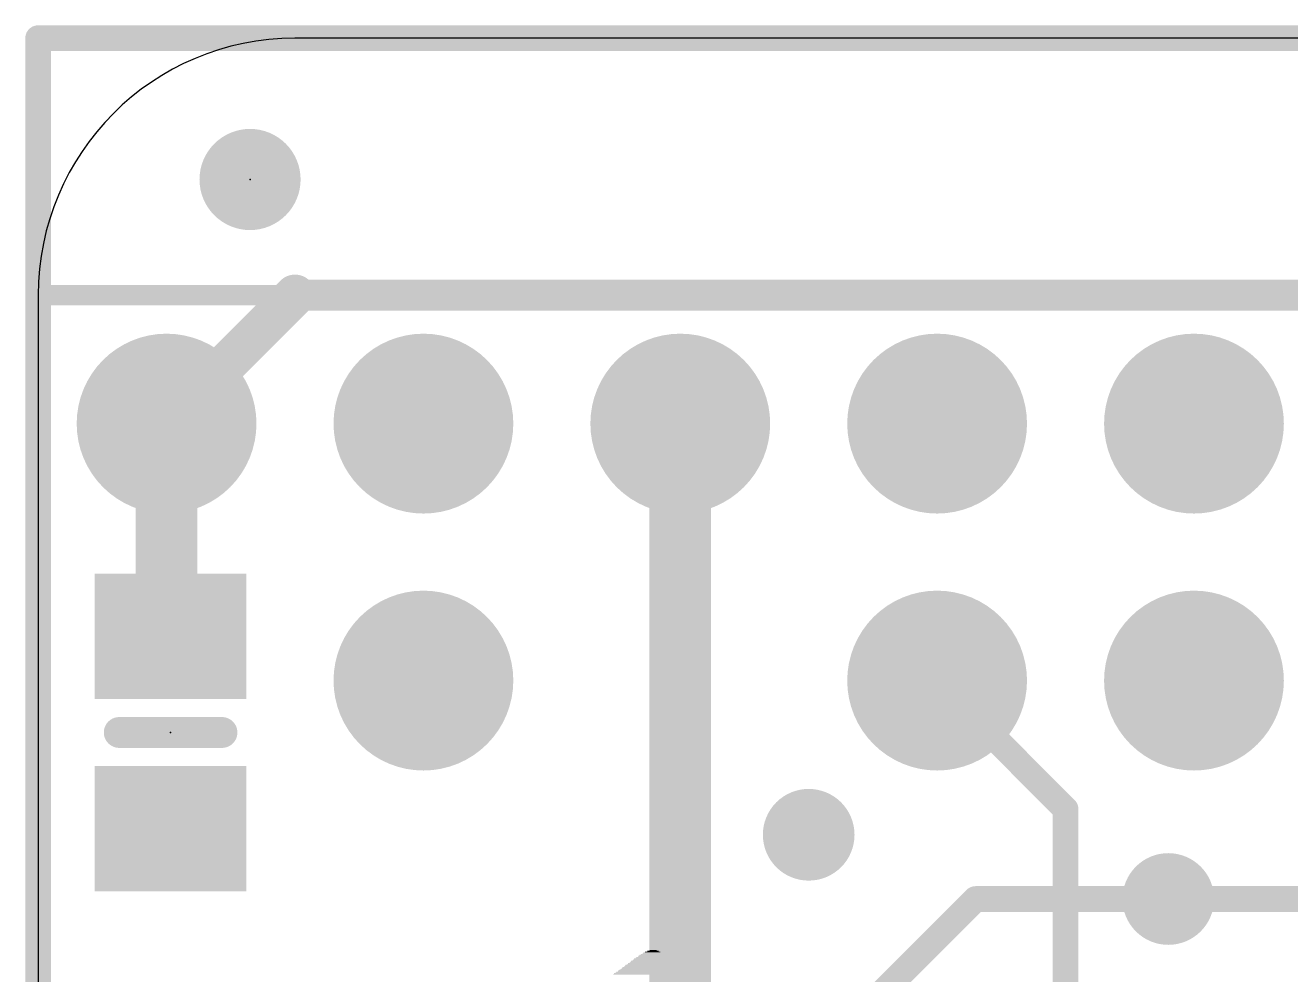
# Model space of a CAD drawing. Extents: x -0.1 to 50.9, y -0.1 to 23.
# Drawn here: x -0.13 to 12.39, y 13.6 to 22.99 of the extents above; entities that cross this region are included whole.
import ezdxf

# ---------------------------------------------------------------- set-up
doc = ezdxf.new("R2010")
doc.units = 0
for name, color, linetype in [('1', 12, 'CONTINUOUS'), ('16', 132, 'CONTINUOUS'), ('17', 110, 'CONTINUOUS'), ('18', 110, 'CONTINUOUS'), ('20', 53, 'CONTINUOUS'), ('21', 40, 'CONTINUOUS'), ('22', 6, 'CONTINUOUS'), ('23', 40, 'CONTINUOUS')]:
    doc.layers.add(name, color=color, linetype=linetype)

# ---------------------------------------------------------------- blocks, each defined once
blk = doc.blocks.new('RECT')
blk.add_solid([(-0.5, -0.5), (0.5, -0.5), (-0.5, 0.5), (0.5, 0.5)])
blk = doc.blocks.new('ROUNDP')
at = {"const_width": 0.5}
blk.add_lwpolyline([(0, -0.25, 1), (0, 0.25, 1), (0, -0.25)], format="xyb", dxfattribs=at)
blk = doc.blocks.new('PIE')
at = {"const_width": 0.5}
blk.add_lwpolyline([(0, -0.25, 1), (0, 0.25, 1), (0, -0.25)], format="xyb", dxfattribs=at)
blk = doc.blocks.new('ROUNDV')
at = {"const_width": 0.5}
blk.add_lwpolyline([(0, -0.25, 1), (0, 0.25, 1), (0, -0.25)], format="xyb", dxfattribs=at)

msp = doc.modelspace()

# ---------------------------------------------------------------- linework, layer by layer
at = {"layer": '1'}
for points, const_width in [([(0, 22.86), (0, 0)], 0.254), ([(50.8, 22.86), (0, 22.86)], 0.254), ([(1.27, 19.05), (1.27, 16.987)], 0.6096), ([(6.238, 18.938), (6.35, 19.05)], 0.6096), ([(1.27, 16.987), (1.31, 16.947)], 0.254), ([(9.271, 14.351), (2.54, 7.62)], 0.254), ([(11.176, 14.351), (9.271, 14.351)], 0.254)]:
    msp.add_lwpolyline(points, dxfattribs=dict(at, const_width=const_width))
for points, const_width in [([(0.0635, 22.86, 1), (-0.0635, 22.86)], 0.127), ([(0, 22.9235, 1), (0, 22.7965)], 0.127), ([(1.4224, 19.05, 1), (1.1176, 19.05)], 0.3048), ([(6.4578, 18.9422, 1), (6.2422, 19.1578)], 0.3048), ([(6.1302, 19.0458, 1), (6.3458, 18.8302)], 0.3048), ([(1.1176, 16.987, 1), (1.4224, 16.987)], 0.3048), ([(1.3149, 17.0319, 1), (1.2251, 16.9421)], 0.127), ([(1.2651, 16.9021, 1), (1.3549, 16.9919)], 0.127), ([(9.271, 14.4145, 1), (9.271, 14.2875)], 0.127), ([(9.3159, 14.3061, 1), (9.2261, 14.3959)], 0.127), ([(11.176, 14.2875, 1), (11.176, 14.4145)], 0.127)]:
    msp.add_lwpolyline(points, format="xyb", dxfattribs=dict(at, const_width=const_width))
at = {"layer": '16'}
for points, const_width in [([(0, 22.86), (0, 0)], 0.254), ([(50.8, 22.86), (0, 22.86)], 0.254), ([(1.27, 19.05), (2.54, 20.32)], 0.4064), ([(2.54, 20.32), (20.32, 20.32)], 0.3048), ([(6.35, 19.05), (6.35, 9.398)], 0.6096), ([(8.89, 16.51), (10.16, 15.24)], 0.254), ([(10.16, 15.24), (10.16, 3.302)], 0.254), ([(16.51, 14.351), (11.176, 14.351)], 0.254)]:
    msp.add_lwpolyline(points, dxfattribs=dict(at, const_width=const_width))
for points, const_width in [([(0.0635, 22.86, 1), (-0.0635, 22.86)], 0.127), ([(0, 22.9235, 1), (0, 22.7965)], 0.127), ([(2.6118, 20.2482, 1), (2.4682, 20.3918)], 0.2032), ([(2.54, 20.3962, 1), (2.54, 20.2438)], 0.1524), ([(6.5024, 19.05, 1), (6.1976, 19.05)], 0.3048), ([(1.1982, 19.1218, 1), (1.3418, 18.9782)], 0.2032), ([(8.9349, 16.5549, 1), (8.8451, 16.4651)], 0.127), ([(10.2235, 15.24, 1), (10.0965, 15.24)], 0.127), ([(10.1151, 15.1951, 1), (10.2049, 15.2849)], 0.127), ([(11.176, 14.4145, 1), (11.176, 14.2875)], 0.127)]:
    msp.add_lwpolyline(points, format="xyb", dxfattribs=dict(at, const_width=const_width))
at = {"layer": '20'}
for p, q in [((48.26, 22.86), (2.54, 22.86)), ((0, 20.32), (0, 2.54))]:
    msp.add_line(p, q, dxfattribs=at)
msp.add_arc((2.54, 20.32), 2.54, 90, 180, dxfattribs=at)
at = {"layer": '21'}
for points, const_width in [([(0, 12.7), (0, 20.32)], 0.2032), ([(0, 20.32), (35.56, 20.32)], 0.2032), ([(1.818, 15.997), (0.802, 15.997)], 0.3048)]:
    msp.add_lwpolyline(points, dxfattribs=dict(at, const_width=const_width))
for points, const_width in [([(0.0508, 20.32, 1), (-0.0508, 20.32)], 0.1016), ([(0, 20.3708, 1), (0, 20.2692)], 0.1016), ([(0.802, 16.0732, 1), (0.802, 15.9208)], 0.1524), ([(1.818, 15.9208, 1), (1.818, 16.0732)], 0.1524)]:
    msp.add_lwpolyline(points, format="xyb", dxfattribs=dict(at, const_width=const_width))
at = {"layer": '23'}
for p in [(2.0955, 21.463), (1.31, 15.997)]:
    msp.add_point(p, dxfattribs=at)

# ---------------------------------------------------------------- block references
at = {"layer": '1'}
msp.add_blockref('PIE', (2.0955, 21.463), dxfattribs=at)
at = {"layer": '1', "xscale": 1.24, "yscale": 1.5, "rotation": 270}
for p in [(1.31, 16.947), (1.31, 15.047)]:
    msp.add_blockref('RECT', p, dxfattribs=at)
at = {"layer": '17', "xscale": 1.778, "yscale": 1.778, "rotation": 90}
for p in [(1.27, 19.05), (1.27, 19.05), (3.81, 19.05), (3.81, 19.05), (6.35, 19.05), (6.35, 19.05), (8.89, 19.05), (8.89, 19.05), (11.43, 19.05), (11.43, 19.05), (3.81, 16.51), (3.81, 16.51), (8.89, 16.51), (8.89, 16.51), (11.43, 16.51), (11.43, 16.51)]:
    msp.add_blockref('ROUNDP', p, dxfattribs=at)
at = {"layer": '18', "xscale": 0.9064, "yscale": 0.9064}
for p in [(7.62, 14.986), (7.62, 14.986), (11.176, 14.351), (11.176, 14.351)]:
    msp.add_blockref('ROUNDV', p, dxfattribs=at)
at = {"layer": '22'}
for p, xscale, yscale in [((6.0694, 13.7668), 0.3201, 0.0076), ((6.0693, 13.7744), 0.3048, 0.0076), ((6.077, 13.782), 0.2895, 0.0076), ((6.077, 13.7896), 0.2743, 0.0077), ((6.077, 13.7973), 0.2591, 0.0076), ((6.077, 13.8049), 0.2286, 0.0076), ((6.0808, 13.8125), 0.2057, 0.0076), ((6.077, 13.8201), 0.1829, 0.0076), ((6.077, 13.8277), 0.1524, 0.0077), ((6.0808, 13.8354), 0.1143, 0.0076), ((6.0808, 13.843), 0.0686, 0.0076), ((5.997, 13.6372), 0.5257, 0.0077), ((6.0008, 13.6449), 0.5181, 0.0076), ((6.0046, 13.6525), 0.5105, 0.0076), ((6.0122, 13.6601), 0.4953, 0.0076), ((6.016, 13.6677), 0.4876, 0.0076), ((6.0198, 13.6753), 0.48, 0.0077), ((6.0274, 13.683), 0.4648, 0.0076), ((6.0274, 13.6906), 0.4496, 0.0076), ((6.0313, 13.6982), 0.4419, 0.0076), ((6.0389, 13.7058), 0.4267, 0.0076), ((6.0427, 13.7134), 0.4191, 0.0077), ((6.0503, 13.7211), 0.4038, 0.0076), ((6.0503, 13.7287), 0.3886, 0.0076), ((6.0541, 13.7363), 0.381, 0.0076), ((6.0617, 13.7439), 0.3658, 0.0076), ((6.0617, 13.7515), 0.3505, 0.0077), ((6.0655, 13.7592), 0.3429, 0.0076), ((5.9741, 13.6068), 0.5715, 0.0076), ((5.9779, 13.6144), 0.5638, 0.0076), ((5.9855, 13.622), 0.5486, 0.0076), ((5.9893, 13.6296), 0.541, 0.0076)]:
    msp.add_blockref('RECT', p, dxfattribs=dict(at, xscale=xscale, yscale=yscale))

doc.saveas('drawing.dxf')
